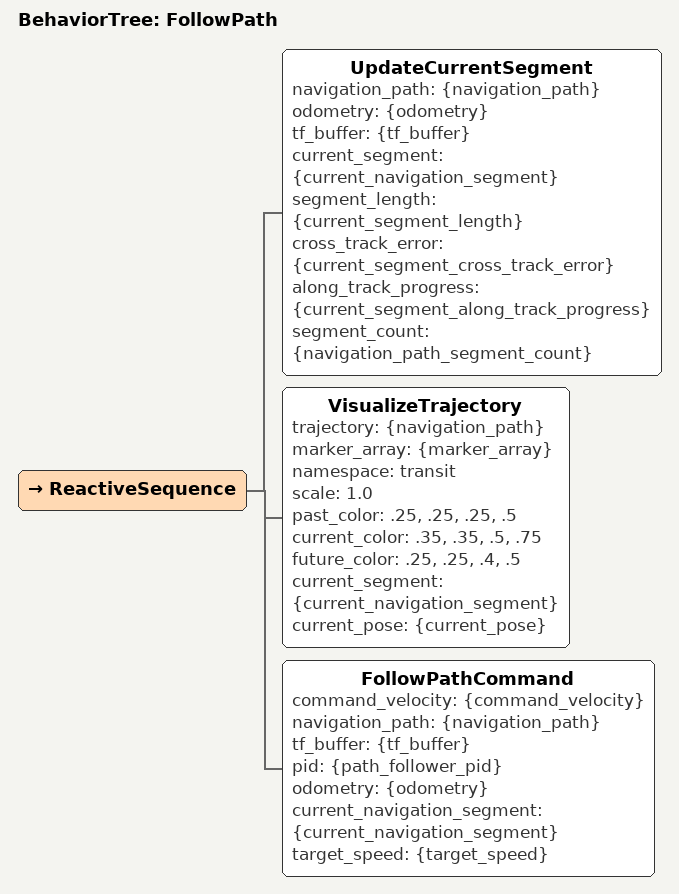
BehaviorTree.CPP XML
<?xml version="1.0" encoding="UTF-8"?>
<root BTCPP_format="4">
  <BehaviorTree ID="FollowPath">
    <ReactiveSequence>
      <UpdateCurrentSegment navigation_path="{navigation_path}"
                            odometry="{odometry}"
                            tf_buffer="{tf_buffer}"
                            current_segment="{current_navigation_segment}"
                            segment_length="{current_segment_length}"
                            cross_track_error="{current_segment_cross_track_error}"
                            along_track_progress="{current_segment_along_track_progress}"
                            segment_count="{navigation_path_segment_count}"/>
      <VisualizeTrajectory trajectory="{navigation_path}"
                           marker_array="{marker_array}"
                           namespace="transit"
                           scale="1.0"
                           past_color=".25, .25, .25, .5"
                           current_color=".35, .35, .5, .75"
                           future_color=".25, .25, .4, .5"
                           current_segment="{current_navigation_segment}"
                           current_pose="{current_pose}"/>
      <FollowPathCommand command_velocity="{command_velocity}"
                         navigation_path="{navigation_path}"
                         tf_buffer="{tf_buffer}"
                         pid="{path_follower_pid}"
                         odometry="{odometry}"
                         current_navigation_segment="{current_navigation_segment}"
                         target_speed="{target_speed}"/>
    </ReactiveSequence>
  </BehaviorTree>

</root>
